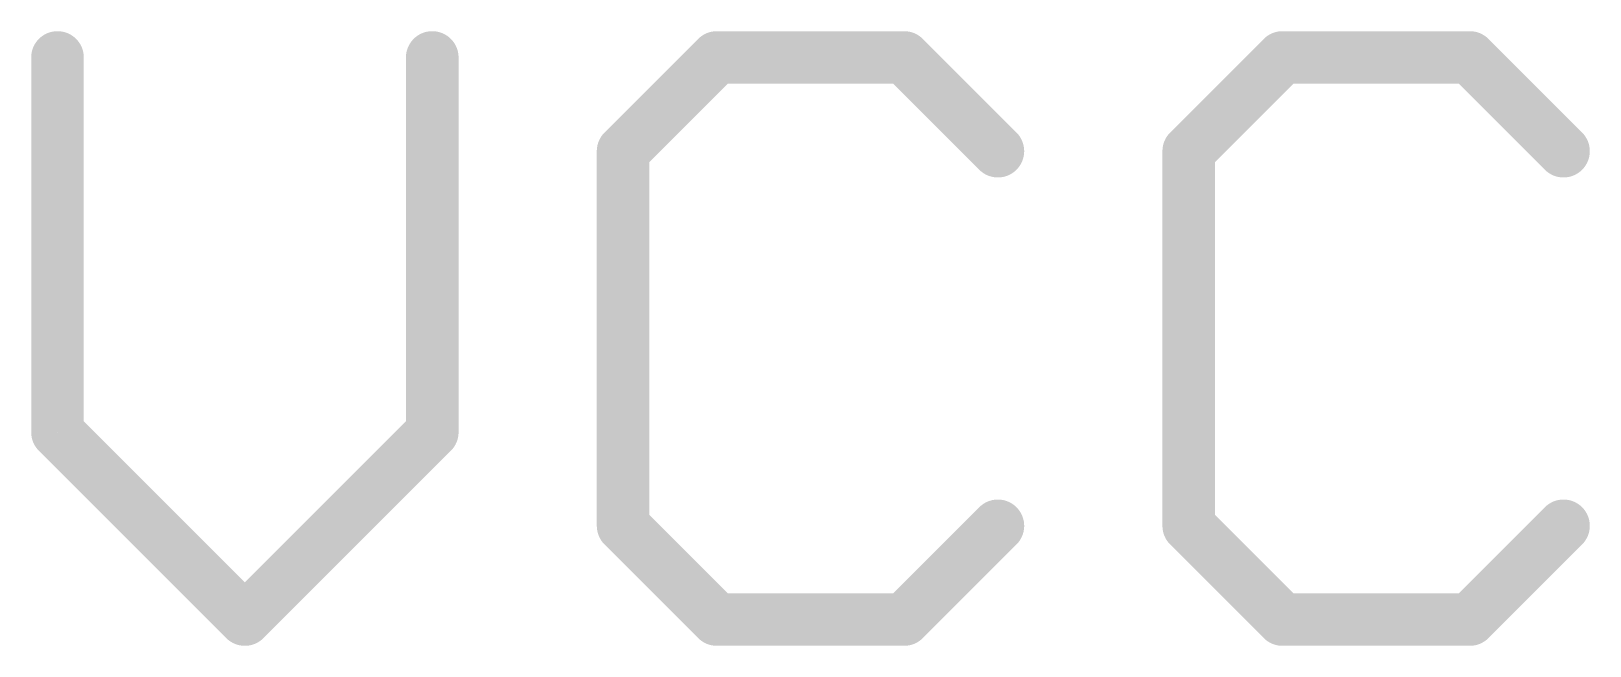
# Model space of a CAD drawing. Extents: x -40 to 215, y -109 to 87.
# Drawn here: x -12.065 to -7.554, y 23.495 to 25.274 of the extents above; entities that cross this region are included whole.
import ezdxf

# ---------------------------------------------------------------- set-up
doc = ezdxf.new("R2010")
doc.units = 0
doc.layers.add('96', color=251, linetype='CONTINUOUS')

msp = doc.modelspace()

# ---------------------------------------------------------------- linework, layer by layer
at = {"layer": '96', "const_width": 0.1524}
for points in [[(-11.9888, 25.1982), (-11.9888, 24.1135)], [(-10.9041, 24.1135), (-10.9041, 25.1982)], [(-10.0805, 25.1982), (-10.3516, 24.927)], [(-9.5381, 25.1982), (-10.0805, 25.1982)], [(-9.267, 24.927), (-9.5381, 25.1982)], [(-8.4433, 25.1982), (-8.7145, 24.927)], [(-7.901, 25.1982), (-8.4433, 25.1982)], [(-7.6298, 24.927), (-7.901, 25.1982)], [(-10.3516, 24.927), (-10.3516, 23.8424)], [(-8.7145, 24.927), (-8.7145, 23.8424)], [(-11.9888, 24.1135), (-11.4465, 23.5712)], [(-11.4465, 23.5712), (-10.9041, 24.1135)], [(-10.3516, 23.8424), (-10.0805, 23.5712)], [(-9.5381, 23.5712), (-9.267, 23.8424)], [(-8.7145, 23.8424), (-8.4433, 23.5712)], [(-7.901, 23.5712), (-7.6298, 23.8424)], [(-10.0805, 23.5712), (-9.5381, 23.5712)], [(-8.4433, 23.5712), (-7.901, 23.5712)]]:
    msp.add_lwpolyline(points, dxfattribs=at)
at = {"layer": '96', "const_width": 0.0762}
for points in [[(-11.9507, 25.1982, 1), (-12.0269, 25.1982)], [(-10.866, 25.1982, 1), (-10.9422, 25.1982)], [(-10.0805, 25.2363, 1), (-10.0805, 25.1601)], [(-10.0535, 25.1712, 1), (-10.1074, 25.2251)], [(-9.5112, 25.2251, 1), (-9.5651, 25.1712)], [(-9.5381, 25.1601, 1), (-9.5381, 25.2363)], [(-8.4433, 25.2363, 1), (-8.4433, 25.1601)], [(-8.4164, 25.1712, 1), (-8.4703, 25.2251)], [(-7.8741, 25.2251, 1), (-7.9279, 25.1712)], [(-7.901, 25.1601, 1), (-7.901, 25.2363)], [(-10.3135, 24.927, 1), (-10.3897, 24.927)], [(-8.6764, 24.927, 1), (-8.7526, 24.927)], [(-10.3786, 24.954, 1), (-10.3247, 24.9001)], [(-9.2939, 24.9001, 1), (-9.24, 24.954)], [(-8.7414, 24.954, 1), (-8.6875, 24.9001)], [(-7.6568, 24.9001, 1), (-7.6029, 24.954)], [(-11.9619, 24.1405, 1), (-12.0157, 24.0866)], [(-10.8772, 24.0866, 1), (-10.9311, 24.1405)], [(-12.0269, 24.1135, 1), (-11.9507, 24.1135)], [(-10.9422, 24.1135, 1), (-10.866, 24.1135)], [(-10.3247, 23.8693, 1), (-10.3786, 23.8154)], [(-9.24, 23.8154, 1), (-9.2939, 23.8693)], [(-8.6875, 23.8693, 1), (-8.7414, 23.8154)], [(-7.6029, 23.8154, 1), (-7.6568, 23.8693)], [(-10.3897, 23.8424, 1), (-10.3135, 23.8424)], [(-8.7526, 23.8424, 1), (-8.6764, 23.8424)], [(-10.0805, 23.6093, 1), (-10.0805, 23.5331)], [(-9.5381, 23.5331, 1), (-9.5381, 23.6093)], [(-8.4433, 23.6093, 1), (-8.4433, 23.5331)], [(-7.901, 23.5331, 1), (-7.901, 23.6093)], [(-11.4734, 23.5981, 1), (-11.4195, 23.5443)], [(-11.4734, 23.5443, 1), (-11.4195, 23.5981)], [(-10.1074, 23.5443, 1), (-10.0535, 23.5981)], [(-9.5651, 23.5981, 1), (-9.5112, 23.5443)], [(-8.4703, 23.5443, 1), (-8.4164, 23.5981)], [(-7.9279, 23.5981, 1), (-7.8741, 23.5443)]]:
    msp.add_lwpolyline(points, format="xyb", dxfattribs=at)

doc.saveas('drawing.dxf')
